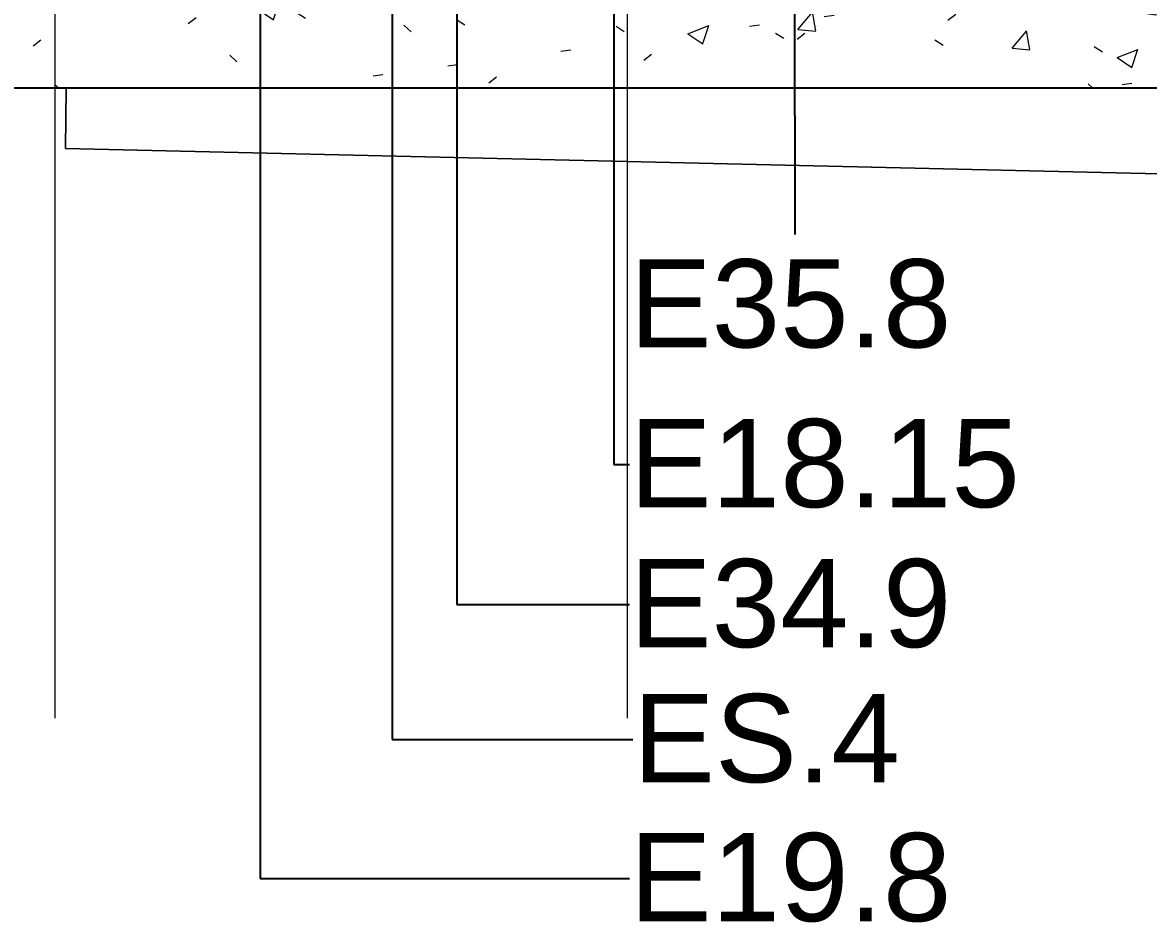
# Model space of a CAD drawing. Header units: millimetres. Extents: x -962357 to -591933, y -35273 to 59420.
# Drawn here: x -697972 to -678817, y -34216 to -18917 of the extents above; entities that cross this region are included whole.
import ezdxf

# ---------------------------------------------------------------- set-up
doc = ezdxf.new("R2010")
doc.units = ezdxf.units.MM
doc.linetypes.add('DPA_Grid _ Level 100', pattern=[10, 5.5, -1.6, 1.3, -1.6])
for name, color, linetype, lineweight in [('A-FLOR-E', 2, 'Continuous', 9), ('A-ROOM-IDEN', 3, 'Continuous', 25), ('A-WALL', 5, 'Continuous', 9), ('A-WALL-PATT', 1, 'Continuous', 9), ('S-GRID', 251, 'Continuous', 9), ('S-STRS-IDEN', 3, 'Continuous', 25)]:
    doc.layers.add(name, color=color, linetype=linetype, lineweight=lineweight)
doc.styles.add('Arial_1', font='arial.ttf', dxfattribs={"height": 1500})

msp = doc.modelspace()

# ---------------------------------------------------------------- hatches: boundary and pattern name
at = {"layer": 'A-WALL-PATT'}
h = msp.add_hatch(dxfattribs=at)
h.set_pattern_fill('FP_1', color=256, style=0, pattern_type=2)
h.set_pattern_definition([(50, (2.4, 1), (3643.682, -318.781), [381, -4191]), (355, (2.4, 1), (-704.856, 3821.136), [304.8, -3352.8]), (100.451, (306, -25.6), (2938.852, 3502.332), [323.8, -3561.801]), (46.184, (2.4, 1017), (5421.58, -840.856), [571.5, -6286.5]), (96.636, (454, 947), (4748.05, 4948.55), [485.7, -5342.7]), (351.184, (2.4, 1017), (4748.1, 4948.506), [457.2, -5029.2]), (21, (510.4, 763), (3032.288, -2045.304), [381, -4191]), (326, (510.4, 763), (1236.042, 3683.762), [304.8, -3352.8]), (71.451, (763, 592.5), (4268.343, 1638.425), [323.8, -3561.801]), (37.5, (2.4, 1), (61.772, 1691.1008), [167.64, -3144.52, 167.64, -3235.96, -3365.5]), (37.5, (2.4, 1), (61.772, 1691.1008), [-6715.76, 167.64, -3197.86]), (7.5, (2.4, 1), (1336.3933, 2003.6115), [167.64, -1772.92, 167.64, -3068.32, -1282.7]), (7.5, (2.4, 1), (1336.3933, 2003.6115), [-5176.52, 167.64, -1115.06]), (327.5, (-1130.5, 1), (2711.8178, -114.5786), [167.64, -1102.36, 167.64, -3794.76, -5257.8]), (327.5, (-1130.5, 1), (2711.8178, -114.5786), [-5232.4, 167.64, -5090.16]), (317.5, (-1638.5, 1), (2962.5856, 508.5334), [167.64, -1483.36, 167.64, -2463.8, -3733.8]), (317.5, (-1638.5, 1), (2962.5856, 508.5334), [-4282.44, 167.64, -3566.16])])
h.paths.add_polyline_path([(-699135, -20032), (-653820, -20032), (-653820, -18532), (-699135, -18532)])

# ---------------------------------------------------------------- linework, layer by layer
at = {"layer": 'A-FLOR-E'}
for p, q in [((-697242.8, -21058.6), (-697226.8, -20032)), ((-697226.8, -20032), (-697242.8, -21058.6)), ((-655242.1, -22024.2), (-697242.8, -21058.6)), ((-697242.8, -21058.6), (-655242.1, -22024.2))]:
    msp.add_line(p, q, dxfattribs=at)
at = {"layer": 'A-ROOM-IDEN'}
for p, q in [((-690585, -11524.9), (-690585, -28808.2)), ((-687910, -11523.1), (-687910, -26428.2)), ((-684852.5, -11520.9), (-684833, -22522.2)), ((-693927.9, -13083.8), (-693927.9, -33466.2)), ((-687910, -26428.2), (-687645.5, -26428.2)), ((-690585, -28808.2), (-687645.5, -28808.2)), ((-693927.9, -33466.2), (-687645.5, -33466.2))]:
    msp.add_line(p, q, dxfattribs=at)
at = {"layer": 'A-WALL', "color": 7, "lineweight": 25}
msp.add_line((-653820, -20032), (-699135, -20032), dxfattribs=at)
at = {"layer": 'S-GRID', "linetype": 'DPA_Grid _ Level 100'}
for p, q in [((-687680, -30741.3), (-687680, 54920.2)), ((-697415, -30741.3), (-697415, 53532.8))]:
    msp.add_line(p, q, dxfattribs=at)
at = {"layer": 'S-STRS-IDEN'}
for p, q in [((-691685.7, -16722), (-691685.7, -31103.9)), ((-691685.7, -31103.9), (-687590.3, -31103.9))]:
    msp.add_line(p, q, dxfattribs=at)

# ---------------------------------------------------------------- texts
at = {"layer": 'A-ROOM-IDEN', "lineweight": 9, "char_height": 1500, "attachment_point": 1, "style": 'Arial_1'}
for s, insert, width in [('E35.8', (-687645.5, -22940.4), 6774.259), ('E18.15', (-687645.5, -25656.4), 8217.297), ('E34.9', (-687645.5, -28036.4), 6774.259), ('E19.8', (-687645.5, -32694.5), 6774.259)]:
    msp.add_mtext(s, dxfattribs=dict(at, insert=insert, width=width))
at = {"layer": 'S-STRS-IDEN', "lineweight": 9, "insert": (-687590.3, -30332.2), "char_height": 1500, "width": 5611.812, "attachment_point": 1, "style": 'Arial_1'}
msp.add_mtext('ES.4', dxfattribs=at)

doc.saveas('drawing.dxf')
